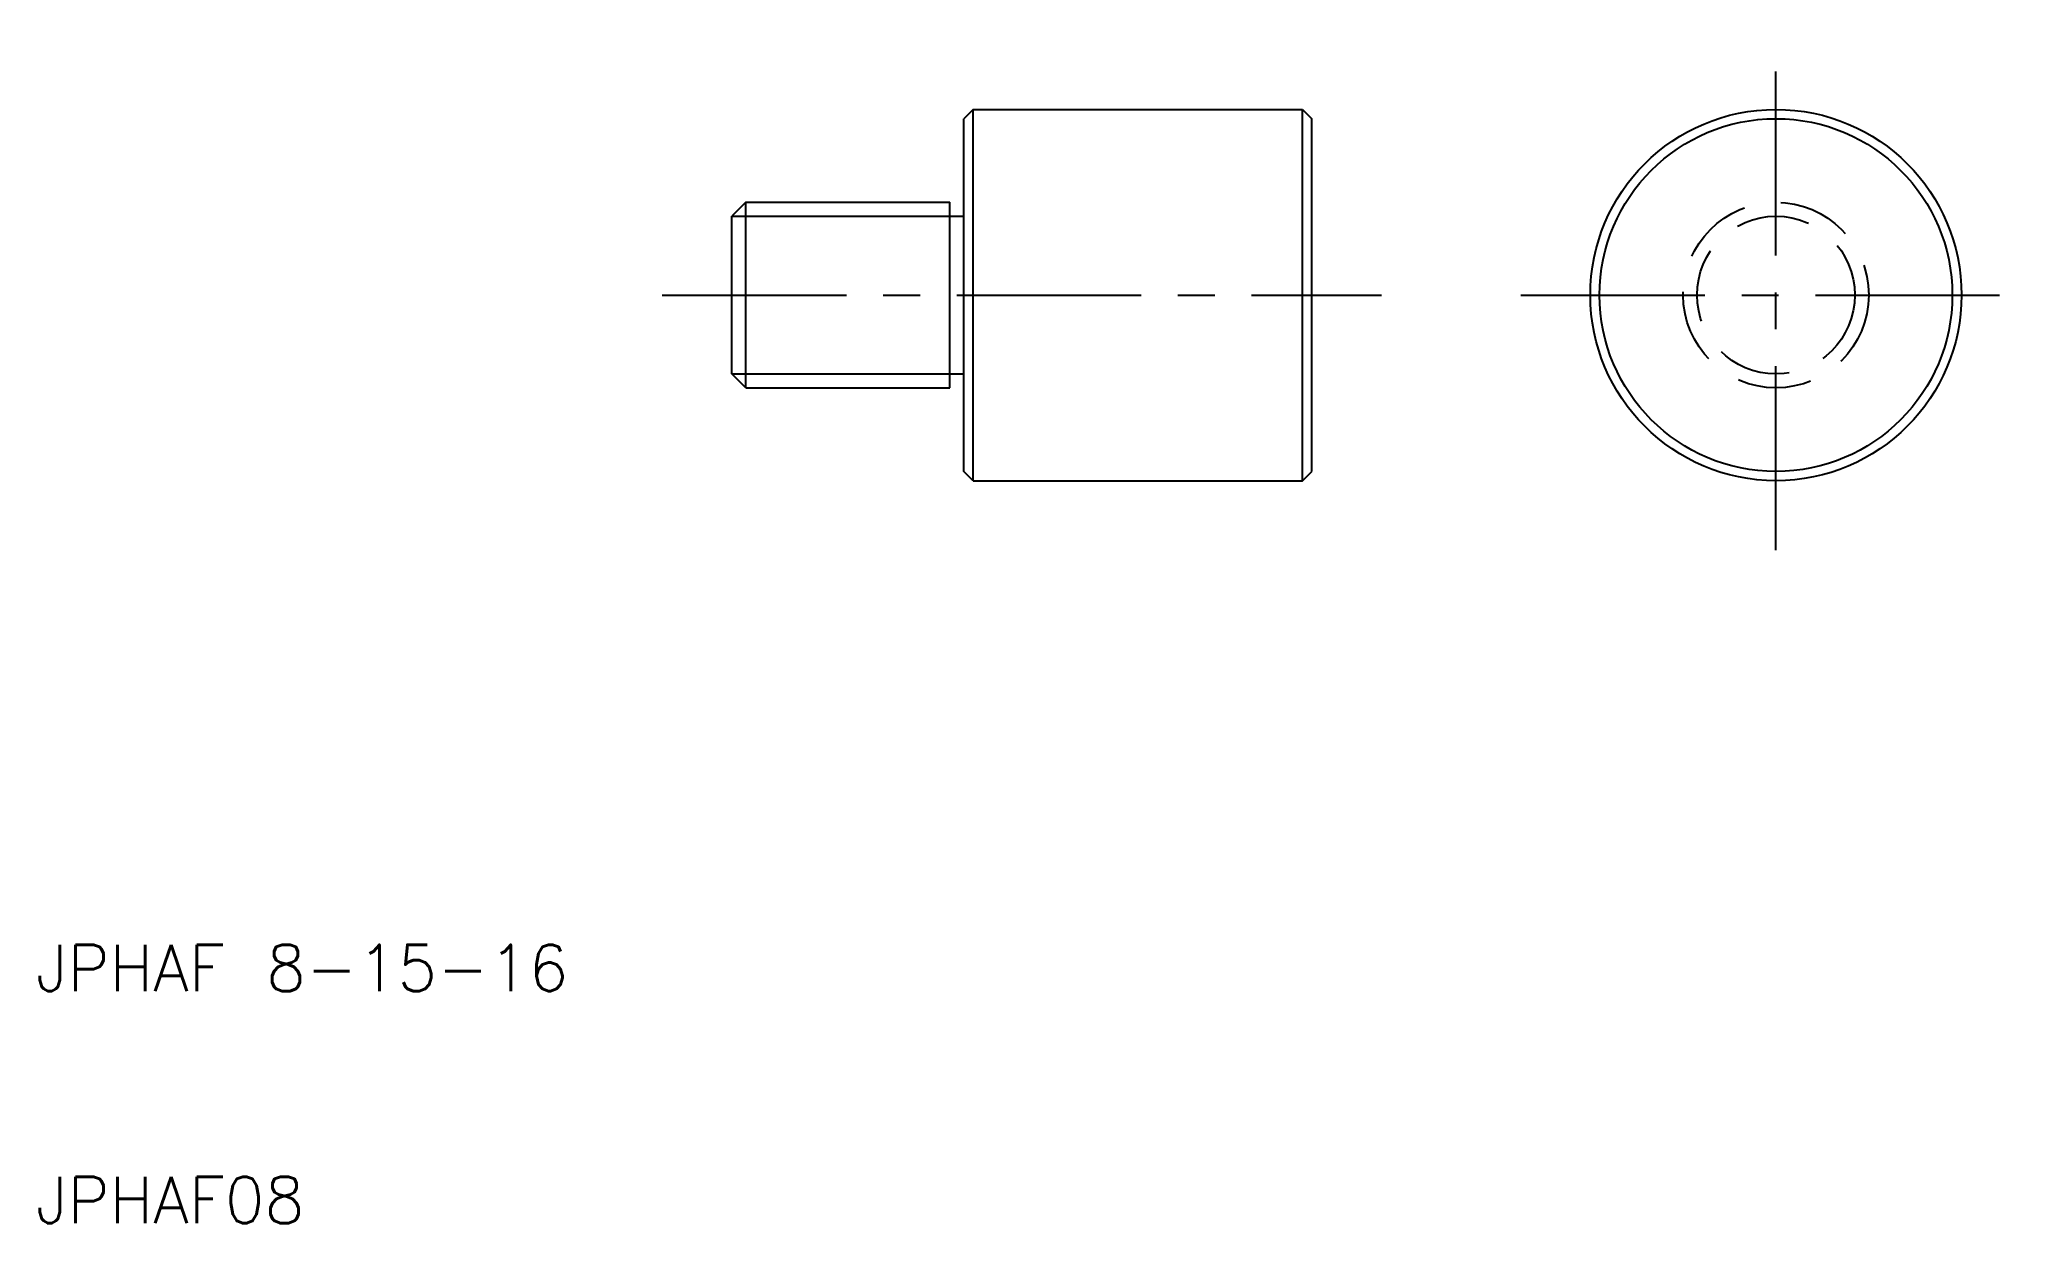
# Model space of a CAD drawing. Extents: x 10.2 to 96, y 10 to 61.
import ezdxf

# ---------------------------------------------------------------- set-up
doc = ezdxf.new("R2010")
doc.units = 0
doc.header["$LTSCALE"] = 0.25
doc.linetypes.add('CENTER', pattern=[50.8, 31.75, -6.35, 6.35, -6.35])
doc.linetypes.add('DASHED', pattern=[19.05, 12.7, -6.35])
doc.layers.get('0').update_dxf_attribs({"linetype": 'CONTINUOUS'})
doc.layers.add('CENTER', color=1, linetype='CENTER')
doc.styles.get("Standard").update_dxf_attribs({"font": 'txt.shx', "bigfont": 'extfont.shx'})

msp = doc.modelspace()

# ---------------------------------------------------------------- linework, layer by layer
for p, q in [((50.4, 58), (50, 57.6)), ((50, 53.4), (50, 57.6)), ((50.4, 42), (50.4, 58)), ((50.4, 58), (64.6, 58)), ((64.6, 42), (64.6, 58)), ((64.6, 58), (65, 57.6)), ((65, 42.4), (65, 57.6)), ((40.6, 54), (40, 53.4)), ((40, 46.6), (40, 53.4)), ((40.6, 54), (49.4, 54)), ((40.6, 46), (40.6, 54)), ((49.4, 53.4), (49.4, 54)), ((49.4, 46.6), (49.4, 53.4)), ((49.4, 53.4), (50, 53.4)), ((50, 46.6), (50, 53.4)), ((40.6, 46), (40, 46.6)), ((49.4, 46.6), (50, 46.6)), ((49.4, 46), (49.4, 46.6)), ((50, 42.4), (50, 46.6)), ((40.6, 46), (49.4, 46)), ((50.4, 42), (50, 42.4)), ((64.6, 42), (65, 42.4)), ((50.4, 42), (64.6, 42))]:
    msp.add_line(p, q)
at = {"color": 3}
for p, q in [((40, 53.4), (49.4, 53.4)), ((40, 46.6), (49.4, 46.6))]:
    msp.add_line(p, q, dxfattribs=at)
for radius in [8, 7.6]:
    msp.add_circle((85, 50), radius)
at = {"color": 3, "linetype": 'DASHED'}
for radius in [4, 3.4]:
    msp.add_circle((85, 50), radius, dxfattribs=at)
at = {"layer": 'CENTER', "color": 1, "linetype": 'CENTER'}
for p, q in [((85, 39), (85, 61)), ((37, 50), (68, 50)), ((74, 50), (96, 50))]:
    msp.add_line(p, q, dxfattribs=at)

# ---------------------------------------------------------------- texts
for s, p in [('JPHAF 8-15-16', (10, 20)), ('JPHAF08', (10, 10))]:
    msp.add_text(s, height=2).set_placement(p)

doc.saveas('drawing.dxf')
